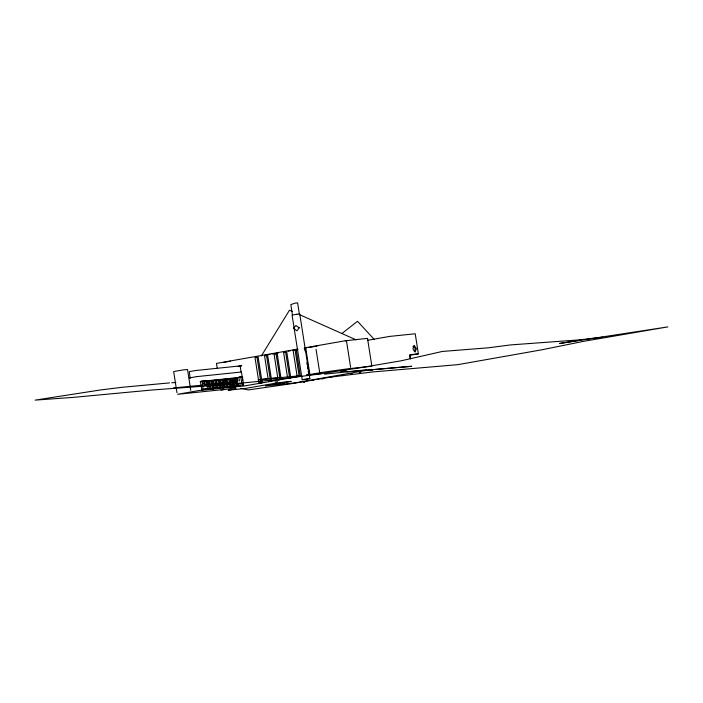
<?xml version="1.0" encoding="UTF-8"?>
<svg xmlns="http://www.w3.org/2000/svg" width="703" height="703" viewBox="0 0 703 703"><rect width="100%" height="100%" fill="white"/><g stroke="black" fill="none" stroke-linecap="round" stroke-linejoin="round"><path stroke-width="1.05" d="M202.411 383.038L202.64 382.634L202.903 389.357L206.427 388.829L202.903 389.357M414.225 351.122L415.631 348.811L412.916 346.544M261.375 355.876L289.487 310.19L292.474 311.517M342.22 333.275L357.511 321.289L374.488 339.698M275.189 382.081L277.544 381.667M296.859 314.259L292.088 315.093L302.211 379.717L305.084 379.418L309.856 378.583L299.742 313.96L296.763 314.285M297.8 349.083L216.454 363.398L217.271 368.636M304.25 347.95L346.43 340.56L350.621 367.291M223.73 362.37L230.47 361.184M264.6 355.305L269.961 354.365M272.114 353.987L274.258 353.609M276.402 353.231L278.555 352.853M283.915 351.913L286.068 351.535M288.212 351.157L290.357 350.779M292.51 350.402L297.879 349.453M304.32 348.319L306.464 347.941M308.608 347.572L317.194 346.061M256.903 357.177L254.996 357.511L258.344 378.864M266.525 355.481L270.541 381.105L271.692 380.991L267.676 355.366L264.539 355.832L268.045 378.249M281.235 379.312L278.089 379.778L281.156 379.321L277.219 353.688L274.082 354.154L277.755 377.643M285.532 352.141L283.625 352.475L287.465 377.028M367.291 340.349L389.761 336.394L415.236 333.767L418.373 353.829L409.787 355.331L410.288 358.539M237.438 366.571L241.674 365.824L239.266 366.078M189.388 377.915L196.902 376.588M258.678 381L259.012 383.135L262.149 382.669L258.133 357.036L256.982 357.159L260.998 382.784M308.626 374.409L306.719 374.743L307.87 374.62M262.07 382.678L259.012 383.135M290.699 377.643L287.632 378.1M307.51 374.936L320.876 372.59L319.716 372.704L316.051 349.312M346.192 370.753L340.841 371.694L345.085 371.254M302.211 379.717L309.856 378.583M371.869 369.391L295.48 382.827L265.33 385.938L291.227 381.386L277.72 382.784L245.804 388.39L228.088 390.218L235.795 388.864L235.619 387.748L220.927 390.103M581.328 339.997L559.483 343.503L667.85 326.895L583.446 341.359L542.083 349.751L457.89 364.646L372.036 372.019L330.41 377.159L289.249 384.04L248.221 389.937L240.804 388.311M319.716 372.704L350.507 368.442L349.593 368.618L371.878 366.237M602.691 337.185L580.107 339.821L510.545 344.918L488.172 347.827L442.336 351.447L400.824 360.867L358.468 368.029L316.113 374.462L273.968 379.84L232.341 384.04L151.505 390.051L73.024 397.397L35.15 400.121L100.652 389.937L122.014 387.309L169.581 382.898M345.235 340.77L367.511 338.38L371.65 364.795M196.761 376.623L241.437 372.001L242.746 380.358M418.373 353.829L409.823 354.707L410.49 358.943M237.025 378.073L200.153 381.878A7.197 6.169 84.1 0 1 205.874 380.877L242.755 377.072A7.197 6.169 84.1 0 0 238.783 377.01M308.705 374.391L309.856 374.277L305.849 348.653L304.698 348.767L305.032 350.902M300.638 376.061L301.789 375.947L244.811 385.885L199.081 390.517L177.613 394.295L224.459 389.462M289.539 377.766L290.778 377.634L286.762 352.01L285.611 352.124L289.627 377.748M324.558 374.172L366.544 369.813M380.455 368.838L381.026 368.776L379.497 369.005L380.077 368.952M371.861 370.349L372.441 370.288L370.912 370.516L371.483 370.455M360.173 372.405L360.753 372.344L359.224 372.572L359.795 372.511M351.588 373.917L352.168 373.855L350.63 374.084L351.21 374.022M208.483 388.777L209.055 388.715L207.526 388.944L208.106 388.891M215.399 388.065L215.97 388.003L214.441 388.232L215.021 388.17M218.853 387.704L219.433 387.652L217.895 387.88L218.475 387.819M225.768 386.993L226.34 386.94L224.811 387.16L225.391 387.107M229.222 386.641L229.802 386.58L228.273 386.808L228.844 386.747M232.684 386.281L233.255 386.219L231.726 386.448L232.306 386.395M236.138 385.929L236.718 385.868L235.189 386.096L235.76 386.035M239.6 385.569L240.171 385.508L238.642 385.736L239.222 385.675M243.053 385.209L243.633 385.156L242.096 385.385L242.676 385.323M202.376 389.893L201.805 389.954L203.334 389.726L202.754 389.787M209.292 389.181L208.712 389.242L210.25 389.014L209.67 389.075M212.745 388.821L212.174 388.882L213.703 388.654L213.123 388.715M219.661 388.109L219.09 388.17L220.619 387.942L220.039 388.003M223.123 387.757L222.543 387.81L224.072 387.59L223.501 387.643M226.577 387.397L226.006 387.458L227.535 387.23L226.955 387.291M230.039 387.045L229.459 387.098L230.988 386.87L230.417 386.931M233.493 386.685L232.913 386.747L234.451 386.518L233.871 386.58M236.946 386.325L236.375 386.386L237.904 386.158L237.324 386.219M342.625 375.534L342.045 375.595L343.574 375.367L343.002 375.428M277.957 384.567L278.529 384.506L277 384.734L277.58 384.673M278.019 377.81L257.992 379.787L299.381 375.797M213.774 384.049L235.874 381.922L205.048 384.893M173.395 387.942L202.859 385.103M299.32 375.771L301.455 375.569M308.916 374.857L321.71 373.644M369.101 369.998L411.677 366.289L346.781 371.861M171.69 382.775L175.891 382.511M299.434 314.619L356.149 339.857M204.96 382.66L204.617 382.335L205.9 385.49M299.355 314.021L297.615 302.879L295.023 303.142L290.84 304.61L292.474 315.041M306.868 362.651L307.202 364.787M307.536 366.922L307.87 369.057M308.204 371.193L308.538 373.328M299.162 376.07L295.155 350.446L296.306 350.331L300.322 375.956L297.176 376.421L293.169 350.797M276.068 353.802L280.084 379.427M242.412 377.353L243.581 384.831M243.071 382.45L243.563 385.587M241.103 372.054L240.145 365.92L195.803 370.499L189.265 371.641L190.214 378.337M240.874 377.581L242.052 385.059M238.95 377.713L239.451 380.912M239.785 383.047L240.118 385.182M237.421 377.942L237.922 381.14M238.255 383.276L238.589 385.411M236.683 378.363L237.851 385.833M235.496 378.065L236.665 385.543M235.154 378.592L235.487 380.727M233.967 378.293L235.136 385.771M233.229 378.715L234.398 386.193M232.034 378.425L232.535 381.624M232.869 383.759L233.203 385.894M231.691 378.943L232.869 386.422M230.505 378.653L231.006 381.852M231.34 383.987L231.674 386.123M229.767 379.075L230.936 386.545M228.58 378.776L229.749 386.255M227.051 379.005L228.22 386.483M226.313 379.427L227.482 386.905M225.118 379.137L225.628 382.344M225.962 384.479L226.296 386.615M224.784 379.655L225.285 382.863M223.589 379.365L224.09 382.564M224.424 384.699L224.758 386.835M222.851 379.787L224.029 387.265M221.665 379.497L222.833 386.966M220.136 379.725L221.304 387.195M219.398 380.147L220.566 387.617M218.211 379.848L219.38 387.327M216.673 380.077L217.851 387.555M215.935 380.499L217.113 387.977M214.749 380.209L215.918 387.678M213.22 380.437L214.389 387.907M212.482 380.859L213.65 388.328M211.295 380.56L212.464 388.038M209.766 380.789L210.935 388.267M209.028 381.211L210.197 388.689M207.833 380.921L209.002 388.39M207.666 382.511L208 384.646M206.304 381.149L207.473 388.618M200.583 382.151L201.752 389.629M190.777 390.332L187.516 369.488L182.455 370.015L173.659 371.562L176.971 392.731M414.129 345.428L412.925 348.952L415.174 352.115L416.387 348.6L414.129 345.428M299.25 327.809L296.903 330.832L293.529 328.239L295.901 325.524L299.25 327.809M206.216 389.427L205.258 389.594L206.787 389.365L206.216 389.427M211.937 388.425L210.988 388.592L212.517 388.364L211.937 388.425M216.586 388.355L215.628 388.531L217.157 388.302L216.586 388.355M222.306 387.353L221.357 387.52L222.886 387.291L222.306 387.353M270.462 381.123L268.555 381.457L271.613 381L270.462 381.123M283.722 383.97L282.764 384.146L284.293 383.917L283.722 383.97M304.399 381.843L303.45 382.01L304.979 381.782L304.399 381.843M312.993 380.332L312.035 380.499L313.564 380.27L312.993 380.332M322.774 378.609L321.816 378.776L323.345 378.548L322.774 378.609M331.359 377.098L330.401 377.265L331.939 377.036L331.359 377.098M204.002 382.757L204.573 385.622L204.002 382.757"/></g></svg>
